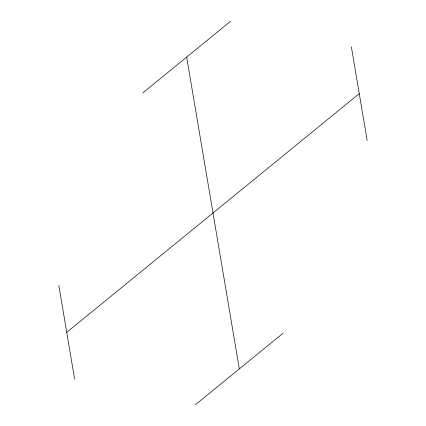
<?xml version="1.0" encoding="UTF-8"?>
<svg xmlns="http://www.w3.org/2000/svg" width="426" height="426" viewBox="0 0 426 426"><rect width="100%" height="100%" fill="white"/><g stroke="black" fill="none" stroke-linecap="round" stroke-linejoin="round"><path stroke-width="0.64" d="M142.795 92.905L230.551 21.3M66.738 332.344L359.262 93.656M195.449 404.7L283.205 333.095M351.365 46.887L367.159 140.42M186.673 57.105L239.327 368.895M58.841 285.58L74.635 379.113"/></g></svg>
